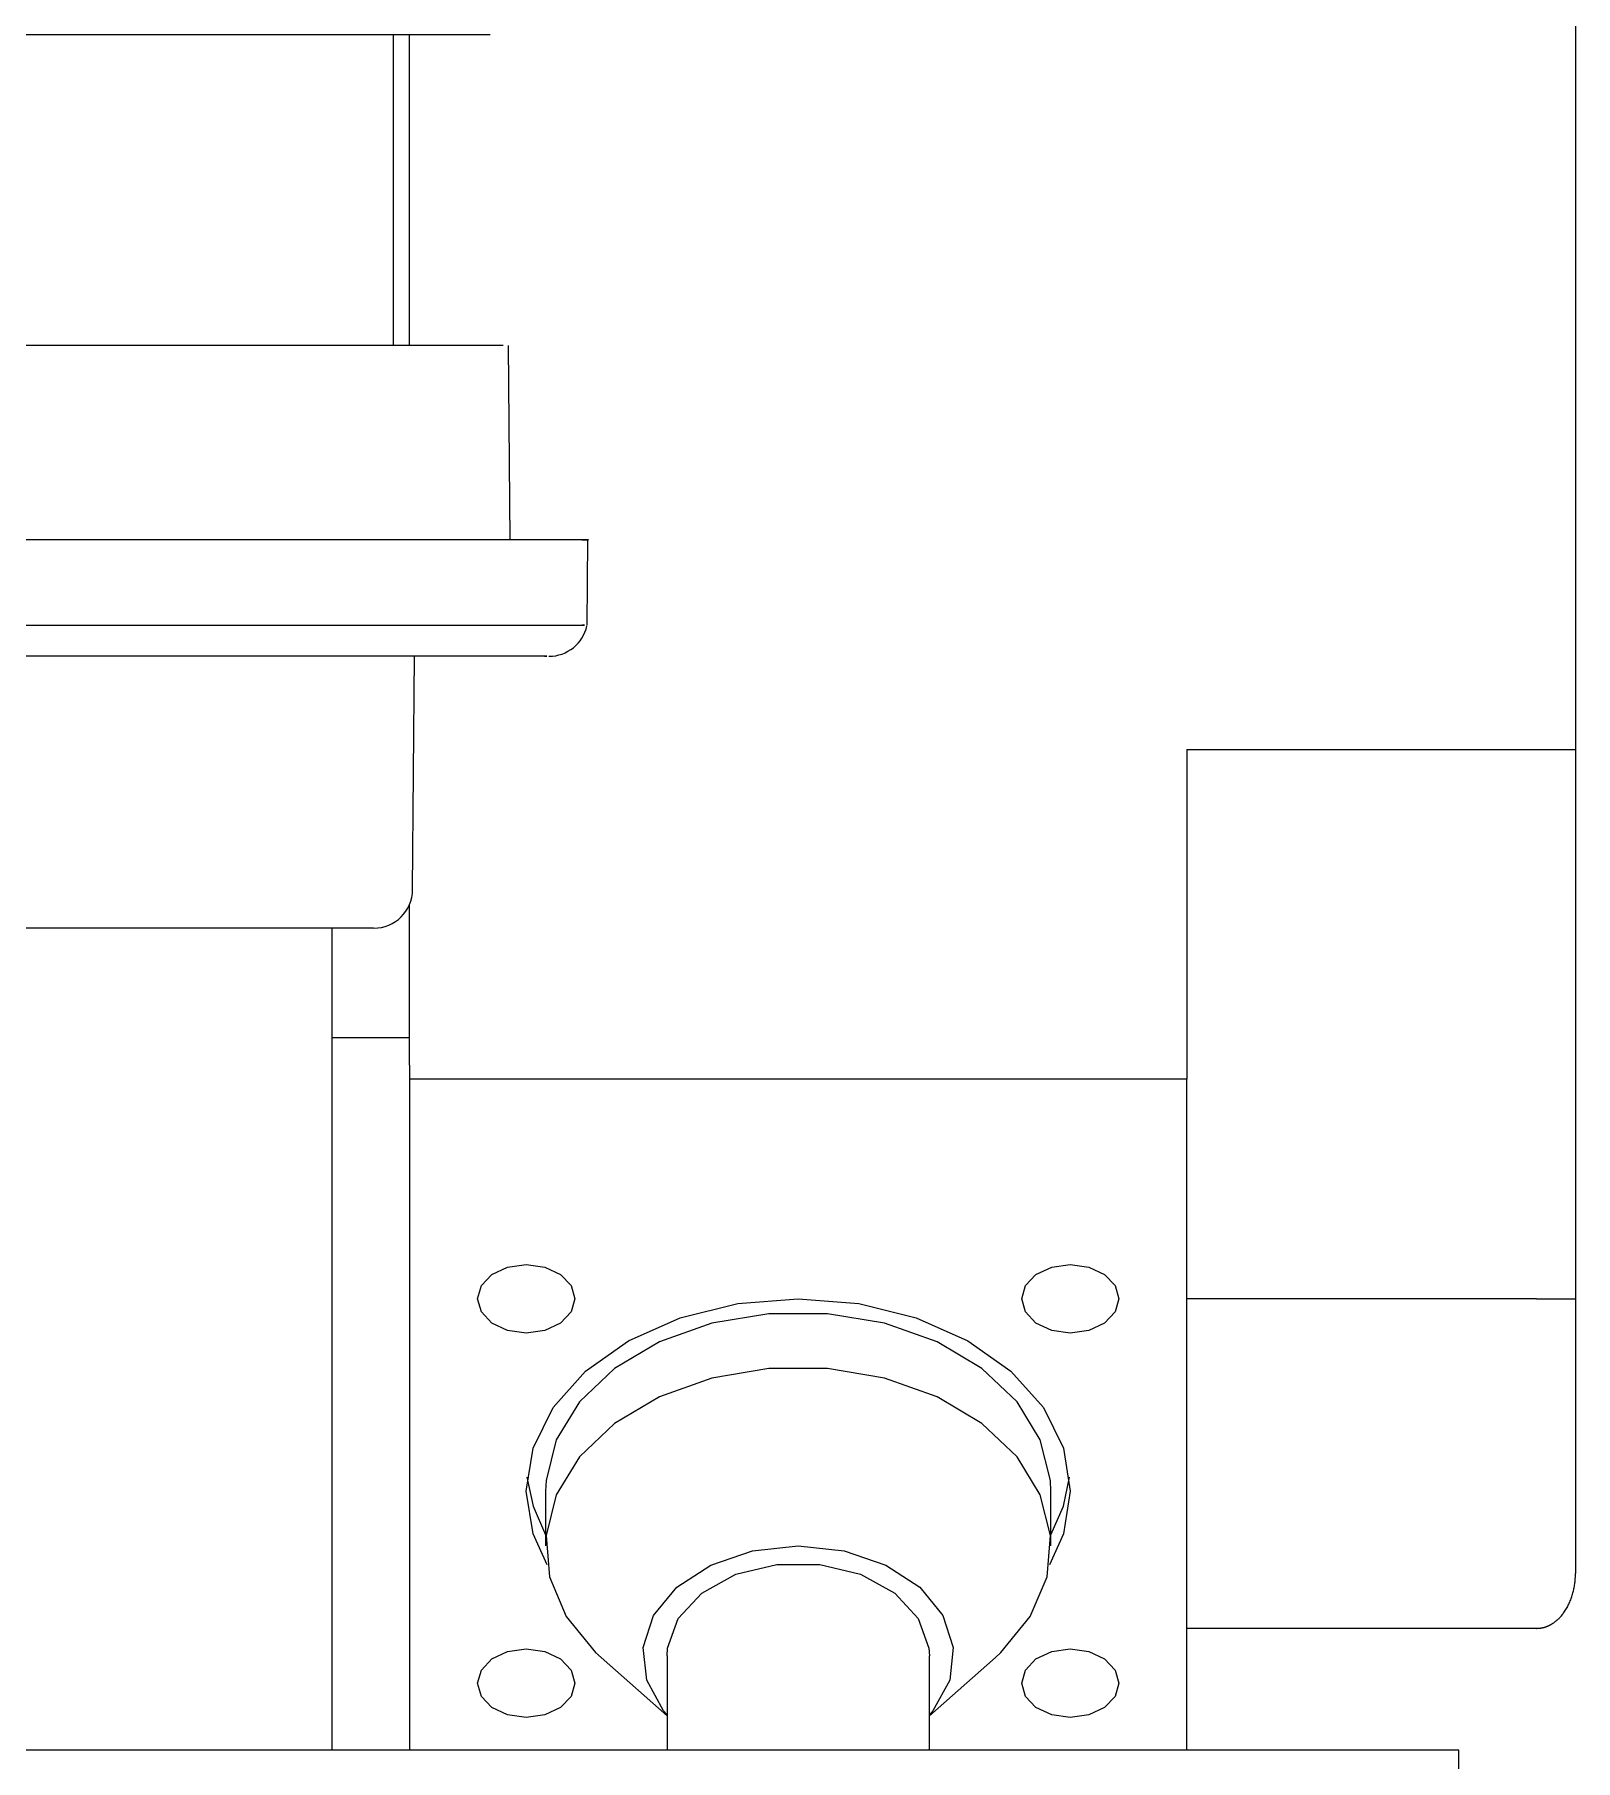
# Model space of a CAD drawing. Header units: millimetres. Extents: x -5 to 111, y -3 to 86.
# Drawn here: x 20.31774 to 20.3574, y 19.22857 to 19.27301 of the extents above; entities that cross this region are included whole.
import ezdxf

# ---------------------------------------------------------------- set-up
doc = ezdxf.new("R2010")
doc.units = ezdxf.units.MM
doc.layers.add('A1I6----E-', color=3, linetype='Continuous', lineweight=25)

# ---------------------------------------------------------------- blocks, each defined once
blk = doc.blocks.new('Gruppe-455')
at = {"layer": 'A1I6----E-', "linetype": 'Continuous', "lineweight": 9}
for p, q in [((-30.44304978986033, -23.25718284868041), (-30.44304978986033, -23.28900265383381)), ((-30.47098027749349, -23.27060285796177), (-30.49798569208966, -23.27060285796177)), ((-30.4734643973831, -23.27860285796177), (-30.4734643973831, -23.27060285796177)), ((-30.47304978986033, -23.27860285796177), (-30.47304978986033, -23.27060285796177)), ((-30.47046437465438, -23.28360546241916), (-30.47050805440949, -23.27860025823707)), ((-30.46848355972897, -23.28579864531035), (-30.46846438041589, -23.28360091371002)), ((-30.47297403284806, -23.2926115844987), (-30.47292157909992, -23.28660098029698)), ((-30.45304978986033, -23.28900265383381), (-30.44404978986032, -23.28900265383381)), ((-30.45304978986033, -23.28900265383381), (-30.45304978986032, -23.29748793520805)), ((-30.44404978986032, -23.28900265383381), (-30.44304978986033, -23.28900265383381)), ((-30.44304978986033, -23.28900265383381), (-30.44304978986033, -23.29183108095856)), ((-30.44304978986033, -23.29183108095856), (-30.44304978986032, -23.29890214877042)), ((-30.47304978986033, -23.29642727503627), (-30.47304978986033, -23.29298475491491)), ((-30.47398154966707, -23.29360285796177), (-30.4839481670016, -23.29360285796177)), ((-30.47504978986032, -23.29360285796177), (-30.47504978986032, -23.29642727503627)), ((-30.47304978986033, -23.29642727503627), (-30.47504978986032, -23.29642727503627)), ((-30.47504978986032, -23.29642727503627), (-30.47504978986032, -23.3147704617573)), ((-30.47304978986033, -23.29713438181745), (-30.47304978986033, -23.29642727503627)), ((-30.47304978986033, -23.29713438181745), (-30.47304978986033, -23.29748793520805)), ((-30.45304978986032, -23.29748793520805), (-30.47304978986033, -23.29748793520805)), ((-30.47304978986033, -23.29748793520805), (-30.47304978986033, -23.3147704617573)), ((-30.45304978986033, -23.3147704617573), (-30.45304978986032, -23.29748793520805)), ((-30.44304978986033, -23.29890214877042), (-30.44304978986032, -23.30314478945754)), ((-30.44404978986032, -23.30314478945754), (-30.45304978986032, -23.30314478945754)), ((-30.44404978986032, -23.30314478945754), (-30.44304978986032, -23.30314478945754)), ((-30.44304978986032, -23.30314478945754), (-30.44304978986032, -23.31021585726941)), ((-30.46954978986032, -23.30809453692584), (-30.46954978986032, -23.30950875048766)), ((-30.45654978986033, -23.30950875048766), (-30.45654978986033, -23.30809453692584)), ((-30.44404978986032, -23.31163007083178), (-30.45304978986033, -23.31163007083178)), ((-30.46812385073764, -23.31238137178152), (-30.46642333061801, -23.31388323048954)), ((-30.46642333061801, -23.31233717761297), (-30.46642333061801, -23.3147704617573)), ((-30.45967624910264, -23.3147704617573), (-30.45967624910264, -23.31233717761297)), ((-30.45967624910264, -23.31388323048955), (-30.45797572898301, -23.31238137178152)), ((-30.44604978986033, -23.3147704617573), (-30.48604978986032, -23.3147704617573)), ((-30.44604978986033, -23.31529418202177), (-30.44604978986033, -23.3147704617573))]:
    blk.add_line(p, q, dxfattribs=at)
for points in [[(-30.47129978986032, -23.30314478945754), (-30.47120463927597, -23.30280654189495), (-30.47093367333682, -23.30251978945754), (-30.47052814415079, -23.30232818760449), (-30.47004978986033, -23.30226090598106), (-30.46957143556987, -23.30232818760449), (-30.46916590638384, -23.30251978945754), (-30.46889494044469, -23.30280654189495), (-30.46879978986032, -23.30314478945754), (-30.46889494044469, -23.30348303702013), (-30.46916590638384, -23.30376978945754), (-30.46957143556987, -23.30396139131059), (-30.47004978986033, -23.30402867293402), (-30.47052814415079, -23.30396139131059), (-30.47093367333682, -23.30376978945754), (-30.47120463927597, -23.30348303702013), (-30.47129978986032, -23.30314478945754)], [(-30.45729978986033, -23.30314478945754), (-30.45720463927597, -23.30280654189495), (-30.45693367333681, -23.30251978945754), (-30.45652814415079, -23.30232818760449), (-30.45604978986032, -23.30226090598106), (-30.45557143556988, -23.30232818760449), (-30.45516590638385, -23.30251978945754), (-30.45489494044469, -23.30280654189495), (-30.45479978986032, -23.30314478945754), (-30.45489494044469, -23.30348303702013), (-30.45516590638385, -23.30376978945754), (-30.45557143556988, -23.30396139131059), (-30.45604978986032, -23.30402867293403), (-30.45652814415079, -23.30396139131059), (-30.45693367333681, -23.30376978945754), (-30.45720463927597, -23.30348303702013), (-30.45729978986033, -23.30314478945754)], [(-30.47004978986033, -23.30809453692584), (-30.4698742852456, -23.30699311449635), (-30.46935657193564, -23.30594692198661), (-30.46852261023761, -23.30500841985758), (-30.46741421847334, -23.30422466852486), (-30.46608697603415, -23.30363496855292), (-30.46460743639802, -23.30326888996074), (-30.46304978986032, -23.30314478945754), (-30.46149214332263, -23.30326888996074), (-30.4600126036865, -23.30363496855292), (-30.45868536124732, -23.30422466852486), (-30.45757696948306, -23.30500841985758), (-30.45674300778501, -23.30594692198661), (-30.45622529447505, -23.30699311449635), (-30.45604978986032, -23.30809453692584), (-30.45622529447505, -23.30919595935534), (-30.45658625179118, -23.30999488894965)], [(-30.45654978986033, -23.30809453692584), (-30.45656078683156, -23.30782729200756), (-30.45682285803028, -23.30677633360619), (-30.45742062473573, -23.30579643988699), (-30.4583218611901, -23.30494043717399), (-30.45947798150287, -23.30425447279503), (-30.46082665892871, -23.30377552726732), (-30.46229518591852, -23.30352942066823), (-30.46380439380215, -23.30352942066823), (-30.46527292079194, -23.30377552726732), (-30.46662159821778, -23.30425447279503), (-30.46777771853055, -23.30494043717399), (-30.46867895498492, -23.30579643988699), (-30.46927672169038, -23.30677633360619), (-30.46953879288909, -23.30782729200756), (-30.46954978986032, -23.30809453692584)], [(-30.45797572898301, -23.31238137178152), (-30.4578359891085, -23.31225340726973), (-30.45708138516684, -23.31132920996226), (-30.45664853946708, -23.3103068712133), (-30.45656078683291, -23.30924150556943), (-30.45682285803156, -23.30819054716828), (-30.4574206247369, -23.30721065344928), (-30.45832186119109, -23.30635465073646), (-30.45947798150361, -23.30566868635764), (-30.46082665892917, -23.30518974083003), (-30.46229518591867, -23.304943634231), (-30.46380439380199, -23.304943634231), (-30.46527292079148, -23.30518974083003), (-30.46662159821704, -23.30566868635764), (-30.46777771852958, -23.30635465073646), (-30.46867895498376, -23.30721065344928), (-30.46927672168908, -23.30819054716828), (-30.46953879288774, -23.30924150556943), (-30.46945104025358, -23.3103068712133), (-30.46901819455381, -23.31132920996226), (-30.46826359061215, -23.31225340726973), (-30.46812385073764, -23.31238137178152)], [(-30.47003190988239, -23.30774098353361), (-30.4698742852456, -23.30848885257415), (-30.46954978986032, -23.30922454745175)], [(-30.45654978986033, -23.30922454745174), (-30.45622529447505, -23.30848885257415), (-30.45606766983827, -23.30774098353354)], [(-30.46951332797908, -23.30999488886529), (-30.4698742852456, -23.30919595935534), (-30.47004978986033, -23.30809453692584)], [(-30.46642333061801, -23.31385691817794), (-30.46651389147657, -23.31375139117633), (-30.46694950151029, -23.31296656185913), (-30.46703860505032, -23.31212580898971), (-30.46677328485609, -23.31130383715008), (-30.46617711579119, -23.31057368214537), (-30.4653030700933, -23.31000022145197), (-30.46422881055835, -23.3096344095691), (-30.46304978986032, -23.30950875048786)], [(-30.46304978986032, -23.30950875048786), (-30.46187076916231, -23.3096344095691), (-30.46079650962736, -23.31000022145197), (-30.45992246392946, -23.31057368214537), (-30.45932629486457, -23.31130383715008), (-30.45906097467034, -23.31212580898971), (-30.45915007821036, -23.31296656185913), (-30.45958568824409, -23.31375139117633), (-30.45967624910264, -23.31385691817795)], [(-30.46642333061801, -23.31233717761297), (-30.46641180826597, -23.31214018842045), (-30.4661391885026, -23.31137895183766), (-30.46553178445938, -23.31072155388604), (-30.46465541778926, -23.31023923383421), (-30.46360505641914, -23.30998425854376), (-30.46249452330152, -23.30998425854376), (-30.46144416193141, -23.31023923383421), (-30.46056779526126, -23.31072155388604), (-30.45996039121806, -23.31137895183766), (-30.45968777145469, -23.31214018842045), (-30.45967624910264, -23.31233717761297)], [(-30.47129978986032, -23.31304428439415), (-30.47120463927597, -23.31270603683156), (-30.47093367333682, -23.31241928439415), (-30.47052814415079, -23.3122276825411), (-30.47004978986033, -23.31216040091767), (-30.46957143556988, -23.3122276825411), (-30.46916590638385, -23.31241928439415), (-30.4688949404447, -23.31270603683156), (-30.46879978986032, -23.31304428439415), (-30.4688949404447, -23.31338253195674), (-30.46916590638385, -23.31366928439415), (-30.46957143556988, -23.3138608862472), (-30.47004978986033, -23.31392816787064), (-30.47052814415079, -23.3138608862472), (-30.47093367333682, -23.31366928439415), (-30.47120463927597, -23.31338253195674), (-30.47129978986032, -23.31304428439415)], [(-30.45729978986033, -23.31304428439415), (-30.45720463927597, -23.31270603683156), (-30.45693367333681, -23.31241928439415), (-30.45652814415079, -23.31222768254111), (-30.45604978986032, -23.31216040091767), (-30.45557143556988, -23.31222768254111), (-30.45516590638385, -23.31241928439415), (-30.45489494044469, -23.31270603683156), (-30.45479978986032, -23.31304428439415), (-30.45489494044469, -23.31338253195674), (-30.45516590638385, -23.31366928439415), (-30.45557143556988, -23.3138608862472), (-30.45604978986032, -23.31392816787064), (-30.45652814415079, -23.3138608862472), (-30.45693367333681, -23.31366928439415), (-30.45720463927597, -23.31338253195674), (-30.45729978986033, -23.31304428439415)]]:
    blk.add_lwpolyline(points, dxfattribs=at)
for centre, radius, end in [((-30.4694643973831, -23.28560285796177), 0.001, 347.6419151234927), ((-30.47397399477115, -23.29260285796177), 0.001000000000014552, 359.499999918017)]:
    blk.add_arc(centre, radius, 270, end, dxfattribs=at)
for points in [[(-30.47064055884113, -23.27860285796177), (-30.51642712503299, -23.27860285796177), (-30.51634076507988, -23.27860285796178), (-30.51634050976721, -23.27860285796177), (-30.51634025445454, -23.27860285796177)], [(-30.46858429142228, -23.28360285796177), (-30.46856072157041, -23.28360285796177), (-30.51736889304533, -23.28360285796177), (-30.51737461586177, -23.28360285796177), (-30.51738033867821, -23.28360285796177)], [(-30.4855276153217, -23.28579763851408), (-30.46857034810887, -23.28579763851407), (-30.46859859562354, -23.28579763851408), (-30.46859876138974, -23.28579763851408), (-30.46859892715594, -23.28579763851408)], [(-30.46956728977536, -23.28660285796177), (-30.46952357125736, -23.28660285796177), (-30.48582052989133, -23.28660285796177), (-30.48582987807283, -23.28660285796177), (-30.48583922625435, -23.28660285796177)]]:
    blk.add_open_spline(points, degree=2, knots=[0, 0, 0, 1, 1, 2, 2, 2], dxfattribs=at)
blk.add_open_spline([(-30.44404978986032, -23.31163007083178), (-30.44399802796558, -23.31163005548528), (-30.44385257722278, -23.31160844876875), (-30.44370199512154, -23.31154490947806), (-30.44358231684454, -23.3114695055483), (-30.44340683363362, -23.31131545019008), (-30.44322425212637, -23.31103593778152), (-30.44310327942486, -23.31070693498596), (-30.44304975531044, -23.31037504656691), (-30.44304978986032, -23.31021585726941)], degree=2, dxfattribs=at)
blk = doc.blocks.new('Gruppe-466')
at = {"layer": 'A1I6----E-'}
blk.add_blockref('Gruppe-455', (0, 0), dxfattribs=at)

msp = doc.modelspace()

# ---------------------------------------------------------------- block references
at = {"layer": 'A1I6----E-'}
msp.add_blockref('Gruppe-466', (50.80044558999202, 42.54360285796177), dxfattribs=at)

doc.saveas('drawing.dxf')
